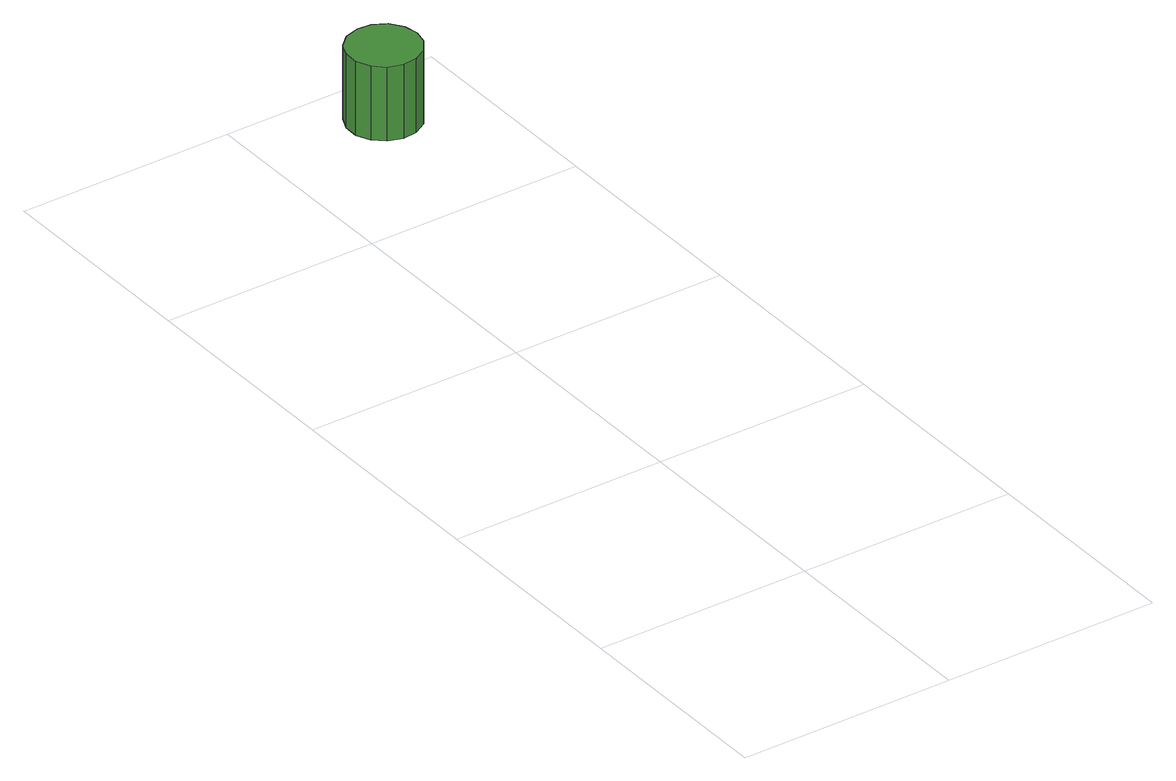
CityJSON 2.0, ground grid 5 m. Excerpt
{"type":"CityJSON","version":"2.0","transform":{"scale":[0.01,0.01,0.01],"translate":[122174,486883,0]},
"CityObjects":{
"tree1":{"type":"SolitaryVegetationObject","attributes":{"function":"something"}},
"tree2":{"type":"SolitaryVegetationObject","attributes":{"function":"something"},"geometry":[{"type":"MultiSurface","lod":"1","boundaries":[[[0,1,2,3,4,5,6,7,8,9,10,11,12,13,14]],[[15,16,17,18,19,20,21,22,23,24,25,26,27,28,29]],[[0,29,28,1]],[[1,28,27,2]],[[2,27,26,3]],[[3,26,25,4]],[[4,25,24,5]],[[5,24,23,6]],[[6,23,22,7]],[[7,22,21,8]],[[8,21,20,9]],[[9,20,19,10]],[[10,19,18,11]],[[11,18,17,12]],[[12,17,16,13]],[[13,16,15,14]],[[14,15,29,0]]]}]},
"tree3":{"type":"SolitaryVegetationObject","attributes":{"function":"something"}}
},
"vertices":[
[370,1865,187],[363,1898,187],[343,1926,187],[313,1943,187],[280,1946,187],[247,1936,187],[222,1913,187],[208,1882,187],[208,1848,187],[222,1817,187],[247,1794,187],[280,1784,187],[313,1787,187],[343,1804,187],[363,1832,187],[363,1832,12],[343,1804,12],[313,1787,12],[280,1784,12],[247,1794,12],[222,1817,12],[208,1848,12],[208,1882,12],[222,1913,12],[247,1936,12],[280,1946,12],[313,1943,12],[343,1926,12],[363,1898,12],[370,1865,12]
]}
